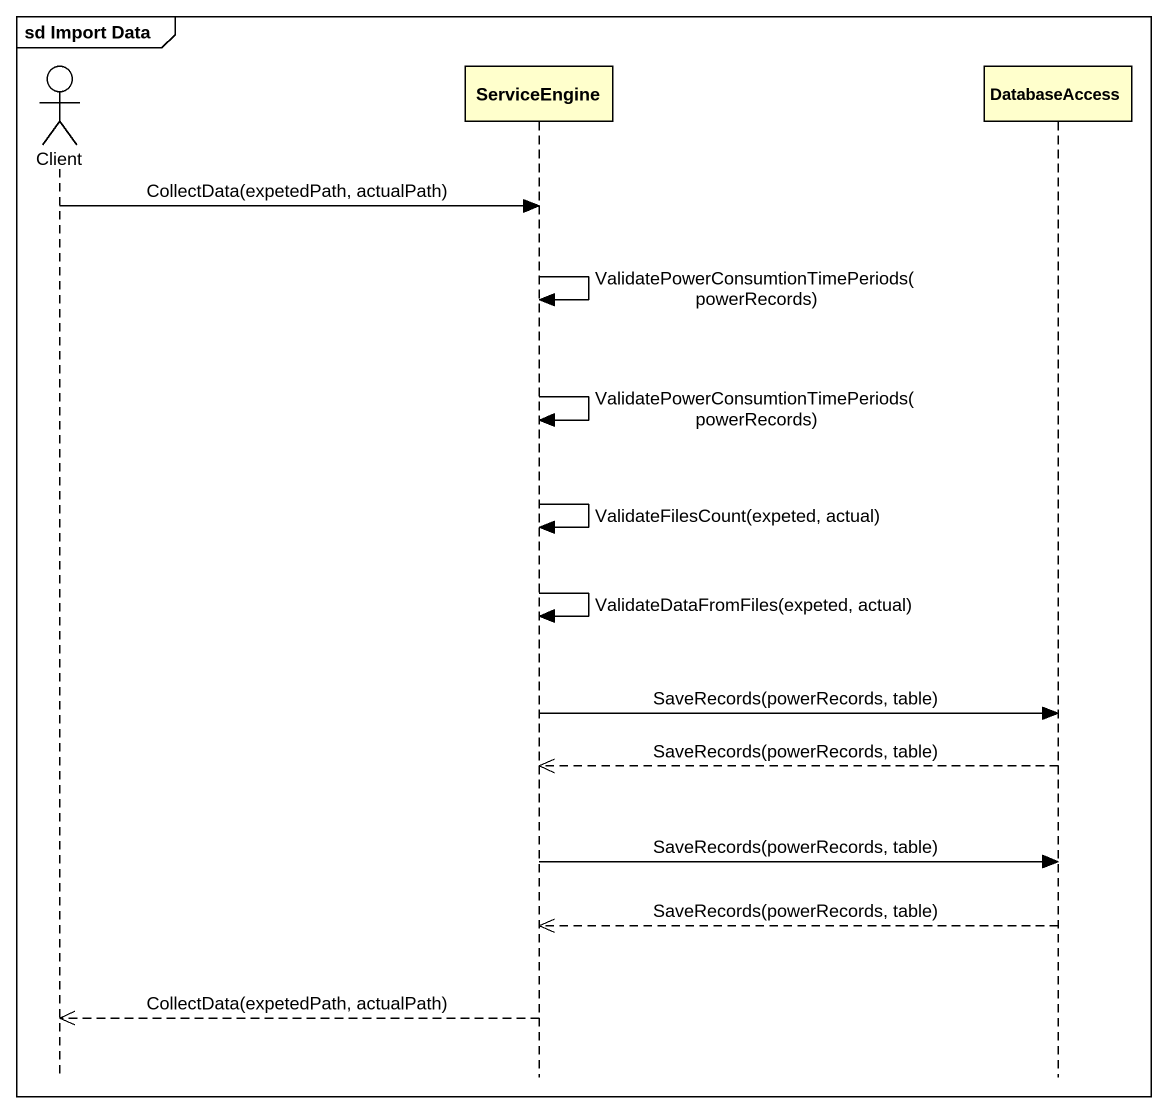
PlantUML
@startuml
mainframe sd Import Data
hide footbox
actor Client
participant ServiceEngine
participant DatabaseAccess

Client -> ServiceEngine : CollectData(expetedPath, actualPath)
ServiceEngine -> ServiceEngine : ValidatePowerConsumtionTimePeriods(powerRecords)
ServiceEngine -> ServiceEngine : ValidatePowerConsumtionTimePeriods(powerRecords)
ServiceEngine -> ServiceEngine : ValidateFilesCount(expeted, actual)
ServiceEngine -> ServiceEngine : ValidateDataFromFiles(expeted, actual)
ServiceEngine -> DatabaseAccess : SaveRecords(powerRecords, table)
DatabaseAccess -->> ServiceEngine : SaveRecords(powerRecords, table)
ServiceEngine -> DatabaseAccess : SaveRecords(powerRecords, table)
DatabaseAccess -->> ServiceEngine : SaveRecords(powerRecords, table)
ServiceEngine -->> Client : CollectData(expetedPath, actualPath)
@enduml
